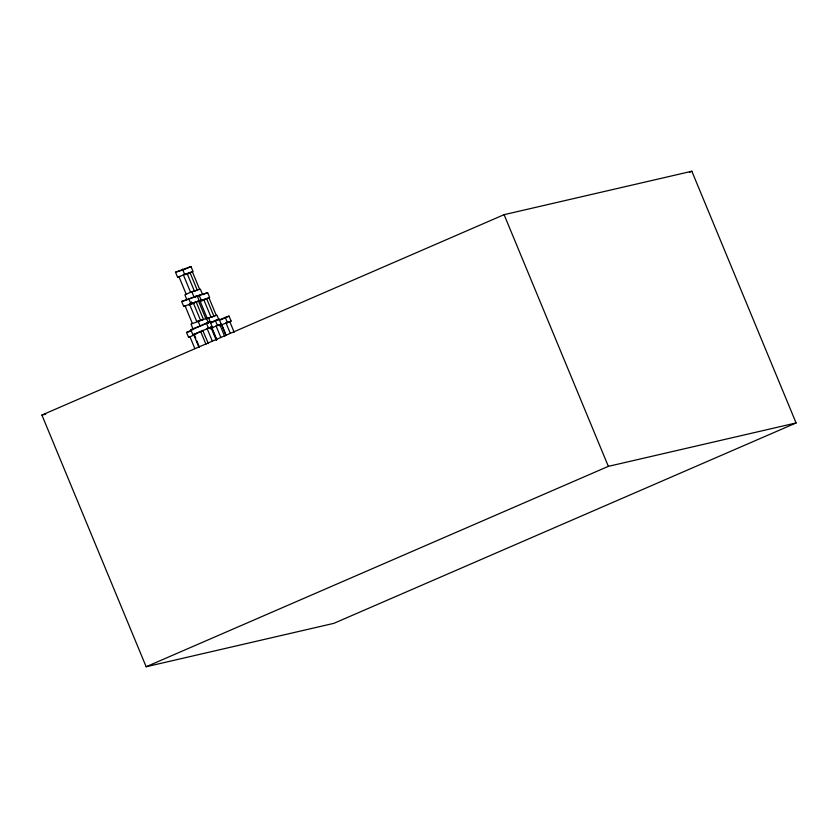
<?xml version="1.0" encoding="UTF-8"?>
<svg xmlns="http://www.w3.org/2000/svg" width="838" height="838" viewBox="0 0 838 838"><rect width="100%" height="100%" fill="white"/><g stroke="black" fill="none" stroke-linecap="round" stroke-linejoin="round"><path stroke-width="1.26" d="M175.509 272.214L191.001 266.536L193.054 271.502L177.562 277.179L175.509 272.214L182.81 270.014M184.025 269.647L191.001 266.536M185.292 274.518L189.943 272.434L197.255 290.095L194.929 291.132M186.528 274.309L192.342 271.711L199.654 289.372M186.078 274.613L189.566 273.052M191.85 291.718L184.873 294.84L186.937 299.805L202.429 294.128L200.366 289.162L191.85 291.718L193.913 296.694M181.657 301.481L197.15 295.793L199.203 300.758L183.711 306.446L181.657 301.481L186.518 300.014M194.825 296.83L197.15 295.793M194.447 297.228L207.615 292.588L209.678 297.553L197.674 301.68M202.964 294.662L207.615 292.588M188.896 304.686L193.253 302.748L200.565 320.399M189.116 304.812L196.092 301.701L203.404 319.362L201.078 320.399M199.36 301.481L203.728 299.533L211.04 317.193L207.206 318.346L199.894 300.695L203.728 299.533M200.753 301.083L206.567 298.496L213.879 316.146L211.553 317.193M202.702 300.664L208.955 297.773L216.267 315.423M208.578 323.384L206.515 318.419L191.022 324.096L193.086 329.072L202.492 325.217M206.148 318.817L216.99 315.214L219.043 320.179M196.04 333.796L192.876 334.76L190.813 329.784L210.149 321.708L202.995 324.903M190.509 336.824L188.592 337.4L186.539 332.435L193.693 329.24M210.506 322.41L219.106 319.131L221.169 324.096L218.781 325.165M210.757 322.86L219.106 319.131M219.242 319.917L229.036 316.094L231.099 321.069L226.323 323.196M220.687 319.823L229.036 316.094M192.876 334.76L212.203 326.673L208.473 317.78M203.016 330.675L193.641 334.519L199.015 347.466M209.825 327.742L212.203 326.673M188.592 337.4L195.746 334.205M210.181 328.444L221.169 324.096M210.432 328.884L212.821 327.826M220.111 325.416L231.099 321.069M41.9 415.051L504.099 214.664L691.842 171.256L796.1 422.949L333.901 623.336L146.158 666.744L41.9 415.051L45.702 414.171M689.444 172.293L691.842 171.256M146.158 666.744L608.346 466.357L796.1 422.949M177.562 277.179L179.992 276.446M193.253 302.748L189.419 303.901L196.731 321.562L199.612 320.692M183.711 306.446L186.151 305.713M210.527 322.745L212.967 322.012M190.813 329.784L192.73 329.208M186.539 332.435L190.373 331.272M219.514 325.783L221.902 325.06L225.81 334.477M504.099 214.664L608.346 466.357M234.179 332.246L229.79 321.645L225.956 322.808L230.345 333.398M225.202 317.256L227.266 322.221M221.599 324.746L225.988 335.347M224.731 336.457L219.86 324.683L216.026 325.835L220.897 337.609M215.272 320.284L217.335 325.249M199.098 295.154L201.162 300.119M211.972 328.098L216.853 339.861M211.668 327.784L216.539 339.558M216.267 340.207L210.893 327.26L207.07 328.412L212.433 341.37M205.802 318.639L198.491 300.978L192.227 303.88L191.41 301.889M206.316 322.871L208.369 327.836M182.485 269.103L184.538 274.068M202.702 330.361L208.379 343.622M188.634 298.359L190.687 303.325M197.998 320.985L200.062 325.951M178.913 276.582L186.225 294.243M200.617 331.398L205.98 344.345M185.062 305.849L192.373 323.499M194.322 334.844L195.778 338.374M196.762 340.731L199.193 346.618M189.964 336.792L194.835 348.556M187.104 273.481L183.271 274.634L190.582 292.294L194.416 291.142L187.104 273.481"/></g></svg>
